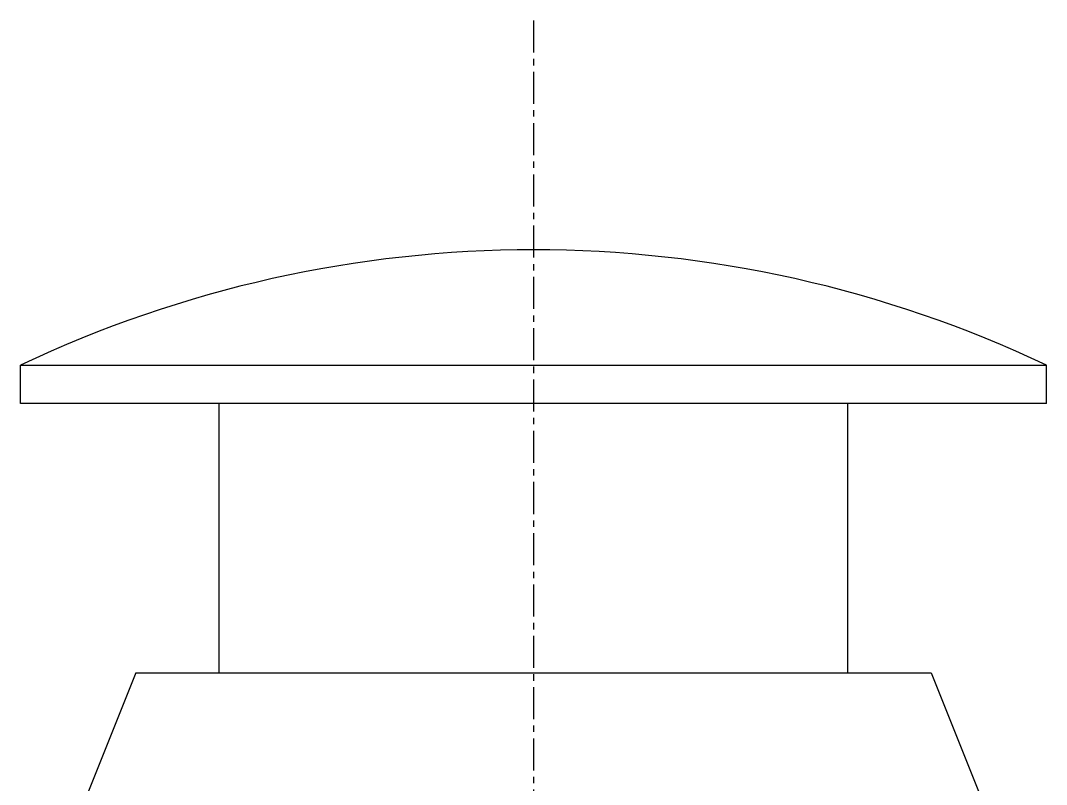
# Model space of a CAD drawing. Extents: x 25 to 315, y -155 to 84.
# Drawn here: x 66.95 to 106.95, y -23.6 to 6.2 of the extents above; entities that cross this region are included whole.
import ezdxf

# ---------------------------------------------------------------- set-up
doc = ezdxf.new("R2010")
doc.units = 0
doc.linetypes.add('CENTER', pattern=[2, 1.25, -0.25, 0.25, -0.25])
doc.layers.get('0').update_dxf_attribs({"linetype": 'CONTINUOUS'})
doc.layers.add('CENTER', color=1, linetype='CENTER')

msp = doc.modelspace()

# ---------------------------------------------------------------- linework, layer by layer
at = {"color": 7, "linetype": 'CONTINUOUS'}
for p, q in [((66.949, -8.745), (66.949, -7.245)), ((66.949, -7.245), (106.949, -7.245)), ((106.949, -8.745), (106.949, -7.245)), ((106.949, -8.745), (66.949, -8.745)), ((74.699, -19.245), (74.699, -8.745)), ((99.199, -19.245), (99.199, -8.745)), ((71.449, -19.245), (69.449, -24.245)), ((71.449, -19.245), (102.449, -19.245)), ((102.449, -19.245), (104.449, -24.245))]:
    msp.add_line(p, q, dxfattribs=at)
msp.add_arc((86.949, -49.439), 46.694, 64.6392, 115.3608, dxfattribs=at)
at = {"layer": 'CENTER', "color": 1, "linetype": 'CENTER'}
msp.add_line((86.949, 6.199), (86.949, -116.262), dxfattribs=at)

doc.saveas('drawing.dxf')
